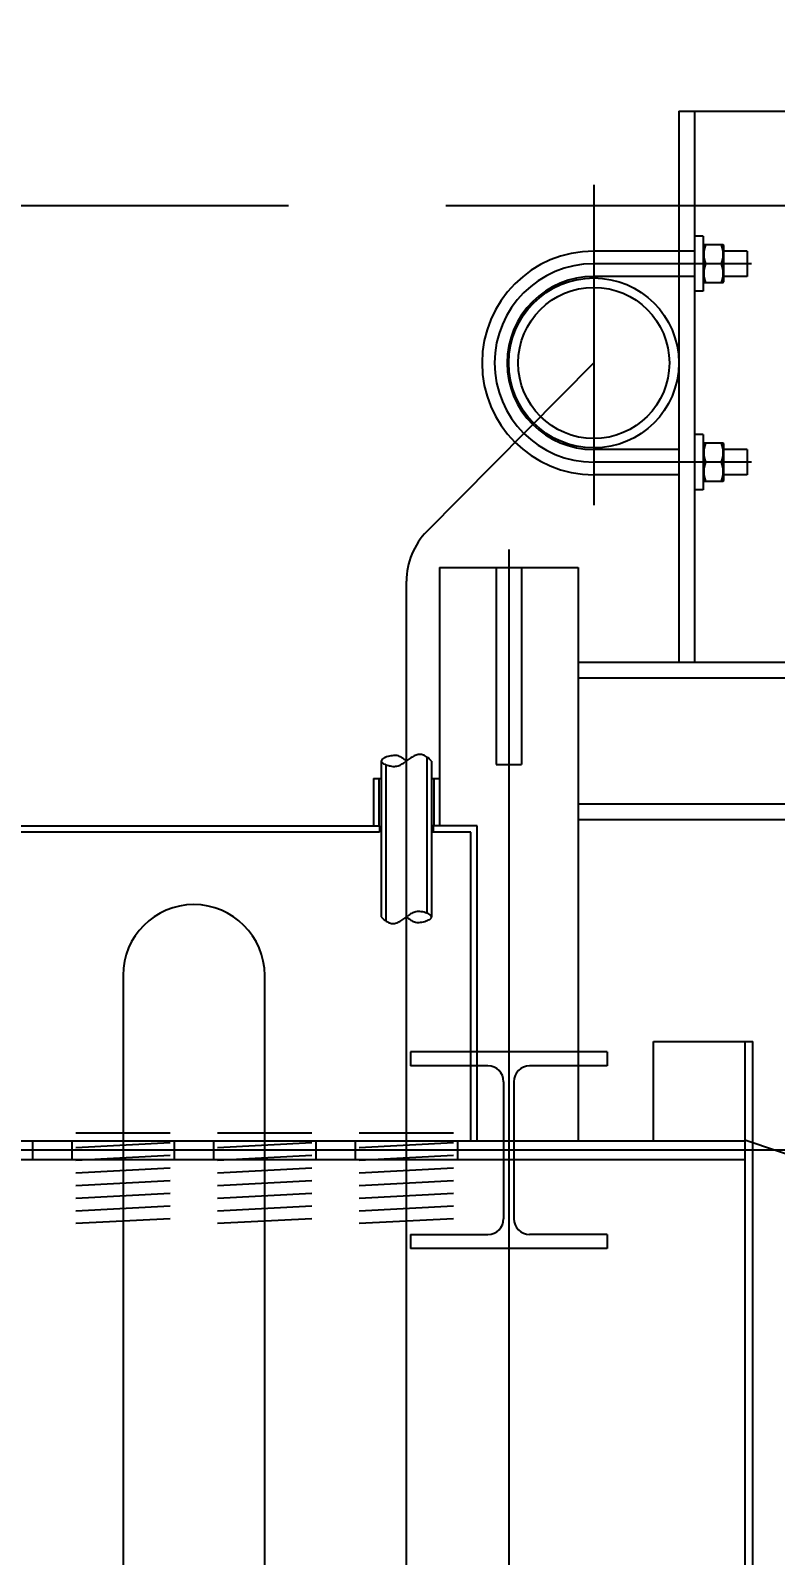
# Model space of a CAD drawing. Header units: millimetres. Extents: x 198973 to 311338, y 50799 to 196797.
# Drawn here: x 214952 to 215426, y 87846 to 88815 of the extents above; entities that cross this region are included whole.
import ezdxf

# ---------------------------------------------------------------- set-up
doc = ezdxf.new("R2010")
doc.units = ezdxf.units.MM
doc.header["$LTSCALE"] = 1000
for name, pattern in [('CENTER', [2, 1.25, -0.25, 0.25, -0.25]), ('DASH', [0.35, 0.25, -0.1]), ('DOTE', [2.42, 2, -0.2, 0.02, -0.2])]:
    doc.linetypes.add(name, pattern=pattern)
for name, color, linetype in [('DOTE', 1, 'CENTER'), ('PUB_HATCH', 8, 'Continuous'), ('STAIR', 2, 'Continuous'), ('WINDOW', 2, 'Continuous')]:
    doc.layers.add(name, color=color, linetype=linetype)
doc.styles.add('DIM_FONT', font='SIMPLEX.shx', dxfattribs={"width": 0.8})
doc.dimstyles.new('DIMN', dxfattribs={"dimtxt": 300, "dimasz": 1, "dimexe": 250, "dimexo": 300, "dimgap": 150, "dimtad": 1, "dimdec": 0, "dimzin": 0, "dimdsep": 46, "dimtxsty": 'DIM_FONT', "dimblk": '_DIMX', "dimcen": 0.09, "dimclrt": 7, "dimadec": 0, "dimazin": 0, "dimtfac": 1, "dimtdec": 0, "dimtix": 1, "dimtmove": 2, "dimatfit": 3, "dimldrblk": '_DIMX', "dimfxl": 1, "dimtolj": 1, "dimtzin": 0, "dimarcsym": 0})

# ---------------------------------------------------------------- blocks, each defined once
blk = doc.blocks.new('*D170')
at = {"layer": 'DEFPOINTS', "color": 0, "transparency": 16777216}
for p in [(220053.9, 103465.69), (218616.23, 101503.41), (208116.23, 81103.41)]:
    blk.add_point(p, dxfattribs=at)
at = {"layer": 'STAIR', "color": 0, "lineweight": -2, "transparency": 16777216}
for p, q in [((220053.9, 103463.69), (220053.9, 104644.26)), ((218616.23, 103461.69), (220053.9, 103463.69)), ((218616.23, 101803.41), (218616.23, 103461.69))]:
    blk.add_line(p, q, dxfattribs=at)
at = {"layer": 'STAIR', "color": 7, "transparency": 16777216, "insert": (219753.9, 104129.97), "char_height": 300, "attachment_point": 5, "rotation": 90, "style": 'DIM_FONT'}
blk.add_mtext('\\A1;10500', dxfattribs=at)
blk = doc.blocks.new('_DIMX')
blk.add_line((-150, 0), (150, 0))
at = {"const_width": 50}
blk.add_lwpolyline([(-70, -70), (70, 70)], dxfattribs=at)
blk = doc.blocks.new('*D171')
at = {"layer": 'DEFPOINTS', "color": 0, "transparency": 16777216}
for p in [(221109.59, 103729.45), (218616.23, 101503.41), (208116.23, 81103.41)]:
    blk.add_point(p, dxfattribs=at)
at = {"layer": 'STAIR', "color": 0, "lineweight": -2, "transparency": 16777216}
for p, q in [((221105.59, 101503.41), (221107.59, 103729.45)), ((221107.59, 103729.45), (222333.87, 103729.45)), ((218916.23, 101503.41), (221105.59, 101503.41))]:
    blk.add_line(p, q, dxfattribs=at)
at = {"layer": 'STAIR', "color": 7, "transparency": 16777216, "insert": (221796.73, 104029.45), "char_height": 300, "attachment_point": 5, "style": 'DIM_FONT'}
blk.add_mtext('\\A1;20400', dxfattribs=at)

msp = doc.modelspace()

# ---------------------------------------------------------------- linework, layer by layer
at = {"layer": 'DOTE', "linetype": 'DOTE'}
msp.add_line((221207.98, 88103.41), (204761.96, 88103.41), dxfattribs=at)
at = {"layer": 'PUB_HATCH', "ltscale": 0.5}
for p, q in [((215364.23, 88763.41), (215464.23, 88763.41)), ((214981.23, 88114.41), (215041.23, 88114.41)), ((214981.23, 88114.41), (215041.23, 88114.41)), ((214981.23, 88114.41), (215041.23, 88114.41)), ((214981.23, 88114.41), (215041.23, 88114.41)), ((214981.23, 88114.41), (215041.23, 88114.41)), ((214981.23, 88114.41), (215041.23, 88114.41)), ((214981.23, 88114.41), (215041.23, 88114.41)), ((214981.23, 88114.41), (215041.23, 88114.41)), ((214981.23, 88114.41), (215041.23, 88114.41)), ((214981.23, 88114.41), (215041.23, 88114.41)), ((214981.23, 88114.41), (215041.23, 88114.41)), ((214981.23, 88114.41), (215041.23, 88114.41)), ((214981.23, 88114.41), (215041.23, 88114.41)), ((214981.23, 88114.41), (215041.23, 88114.41)), ((214981.23, 88114.41), (215041.23, 88114.41)), ((214981.23, 88114.41), (215041.23, 88114.41)), ((214981.23, 88114.41), (215041.23, 88114.41)), ((214981.23, 88114.41), (215041.23, 88114.41)), ((214981.23, 88114.41), (215041.23, 88114.41)), ((214981.23, 88114.41), (215041.23, 88114.41)), ((214981.23, 88114.41), (215041.23, 88114.41)), ((214981.23, 88114.41), (215041.23, 88114.41)), ((214981.23, 88114.41), (215041.23, 88114.41)), ((214981.23, 88114.41), (215041.23, 88114.41)), ((214981.23, 88114.41), (215041.23, 88114.41)), ((214981.23, 88114.41), (215041.23, 88114.41)), ((215071.23, 88114.41), (215131.23, 88114.41)), ((215071.23, 88114.41), (215131.23, 88114.41)), ((215071.23, 88114.41), (215131.23, 88114.41)), ((215071.23, 88114.41), (215131.23, 88114.41)), ((215071.23, 88114.41), (215131.23, 88114.41)), ((215071.23, 88114.41), (215131.23, 88114.41)), ((215071.23, 88114.41), (215131.23, 88114.41)), ((215071.23, 88114.41), (215131.23, 88114.41)), ((215071.23, 88114.41), (215131.23, 88114.41)), ((215071.23, 88114.41), (215131.23, 88114.41)), ((215071.23, 88114.41), (215131.23, 88114.41)), ((215071.23, 88114.41), (215131.23, 88114.41)), ((215071.23, 88114.41), (215131.23, 88114.41)), ((215071.23, 88114.41), (215131.23, 88114.41)), ((215071.23, 88114.41), (215131.23, 88114.41)), ((215071.23, 88114.41), (215131.23, 88114.41)), ((215071.23, 88114.41), (215131.23, 88114.41)), ((215071.23, 88114.41), (215131.23, 88114.41)), ((215071.23, 88114.41), (215131.23, 88114.41)), ((215071.23, 88114.41), (215131.23, 88114.41)), ((215071.23, 88114.41), (215131.23, 88114.41)), ((215071.23, 88114.41), (215131.23, 88114.41)), ((215071.23, 88114.41), (215131.23, 88114.41)), ((215071.23, 88114.41), (215131.23, 88114.41)), ((215071.23, 88114.41), (215131.23, 88114.41)), ((215071.23, 88114.41), (215131.23, 88114.41)), ((215161.23, 88114.41), (215221.23, 88114.41)), ((215161.23, 88114.41), (215221.23, 88114.41)), ((215161.23, 88114.41), (215221.23, 88114.41)), ((215161.23, 88114.41), (215221.23, 88114.41)), ((215161.23, 88114.41), (215221.23, 88114.41)), ((215161.23, 88114.41), (215221.23, 88114.41)), ((215161.23, 88114.41), (215221.23, 88114.41)), ((215161.23, 88114.41), (215221.23, 88114.41)), ((215161.23, 88114.41), (215221.23, 88114.41)), ((215161.23, 88114.41), (215221.23, 88114.41)), ((215161.23, 88114.41), (215221.23, 88114.41)), ((215161.23, 88114.41), (215221.23, 88114.41)), ((215161.23, 88114.41), (215221.23, 88114.41)), ((215161.23, 88114.41), (215221.23, 88114.41)), ((215161.23, 88114.41), (215221.23, 88114.41)), ((215161.23, 88114.41), (215221.23, 88114.41)), ((215161.23, 88114.41), (215221.23, 88114.41)), ((215161.23, 88114.41), (215221.23, 88114.41)), ((215161.23, 88114.41), (215221.23, 88114.41)), ((215161.23, 88114.41), (215221.23, 88114.41)), ((215161.23, 88114.41), (215221.23, 88114.41)), ((215161.23, 88114.41), (215221.23, 88114.41)), ((215161.23, 88114.41), (215221.23, 88114.41)), ((215161.23, 88114.41), (215221.23, 88114.41)), ((215161.23, 88114.41), (215221.23, 88114.41)), ((215161.23, 88114.41), (215221.23, 88114.41)), ((214953.73, 88109.41), (214953.73, 88097.41)), ((214978.73, 88109.41), (214978.73, 88097.41)), ((215041.23, 88107.99), (214981.23, 88104.84)), ((215041.23, 88107.99), (214981.23, 88104.84)), ((215041.23, 88107.99), (214981.23, 88104.84)), ((215041.23, 88107.99), (214981.23, 88104.84)), ((215041.23, 88107.99), (214981.23, 88104.84)), ((215041.23, 88107.99), (214981.23, 88104.84)), ((215041.23, 88107.99), (214981.23, 88104.84)), ((215041.23, 88107.99), (214981.23, 88104.84)), ((215041.23, 88107.99), (214981.23, 88104.84)), ((215041.23, 88107.99), (214981.23, 88104.84)), ((215041.23, 88107.99), (214981.23, 88104.84)), ((215041.23, 88107.99), (214981.23, 88104.84)), ((215041.23, 88107.99), (214981.23, 88104.84)), ((215041.23, 88107.99), (214981.23, 88104.84)), ((215041.23, 88107.99), (214981.23, 88104.84)), ((215041.23, 88107.99), (214981.23, 88104.84)), ((215041.23, 88107.99), (214981.23, 88104.84)), ((215041.23, 88107.99), (214981.23, 88104.84)), ((215041.23, 88107.99), (214981.23, 88104.84)), ((215041.23, 88107.99), (214981.23, 88104.84)), ((215041.23, 88107.99), (214981.23, 88104.84)), ((215041.23, 88107.99), (214981.23, 88104.84)), ((215041.23, 88107.99), (214981.23, 88104.84)), ((215041.23, 88107.99), (214981.23, 88104.84)), ((215041.23, 88107.99), (214981.23, 88104.84)), ((215041.23, 88107.99), (214981.23, 88104.84)), ((215043.73, 88109.41), (215043.73, 88097.41)), ((215068.73, 88109.41), (215068.73, 88097.41)), ((215131.23, 88107.99), (215071.23, 88104.84)), ((215131.23, 88107.99), (215071.23, 88104.84)), ((215131.23, 88107.99), (215071.23, 88104.84)), ((215131.23, 88107.99), (215071.23, 88104.84)), ((215131.23, 88107.99), (215071.23, 88104.84)), ((215131.23, 88107.99), (215071.23, 88104.84)), ((215131.23, 88107.99), (215071.23, 88104.84)), ((215131.23, 88107.99), (215071.23, 88104.84)), ((215131.23, 88107.99), (215071.23, 88104.84)), ((215131.23, 88107.99), (215071.23, 88104.84)), ((215131.23, 88107.99), (215071.23, 88104.84)), ((215131.23, 88107.99), (215071.23, 88104.84)), ((215131.23, 88107.99), (215071.23, 88104.84)), ((215131.23, 88107.99), (215071.23, 88104.84)), ((215131.23, 88107.99), (215071.23, 88104.84)), ((215131.23, 88107.99), (215071.23, 88104.84)), ((215131.23, 88107.99), (215071.23, 88104.84)), ((215131.23, 88107.99), (215071.23, 88104.84)), ((215131.23, 88107.99), (215071.23, 88104.84)), ((215131.23, 88107.99), (215071.23, 88104.84)), ((215131.23, 88107.99), (215071.23, 88104.84)), ((215131.23, 88107.99), (215071.23, 88104.84)), ((215131.23, 88107.99), (215071.23, 88104.84)), ((215131.23, 88107.99), (215071.23, 88104.84)), ((215131.23, 88107.99), (215071.23, 88104.84)), ((215131.23, 88107.99), (215071.23, 88104.84)), ((215133.73, 88109.41), (215133.73, 88097.41)), ((215158.73, 88109.41), (215158.73, 88097.41)), ((215221.23, 88107.99), (215161.23, 88104.84)), ((215221.23, 88107.99), (215161.23, 88104.84)), ((215221.23, 88107.99), (215161.23, 88104.84)), ((215221.23, 88107.99), (215161.23, 88104.84)), ((215221.23, 88107.99), (215161.23, 88104.84)), ((215221.23, 88107.99), (215161.23, 88104.84)), ((215221.23, 88107.99), (215161.23, 88104.84)), ((215221.23, 88107.99), (215161.23, 88104.84)), ((215221.23, 88107.99), (215161.23, 88104.84)), ((215221.23, 88107.99), (215161.23, 88104.84)), ((215221.23, 88107.99), (215161.23, 88104.84)), ((215221.23, 88107.99), (215161.23, 88104.84)), ((215221.23, 88107.99), (215161.23, 88104.84)), ((215221.23, 88107.99), (215161.23, 88104.84)), ((215221.23, 88107.99), (215161.23, 88104.84)), ((215221.23, 88107.99), (215161.23, 88104.84)), ((215221.23, 88107.99), (215161.23, 88104.84)), ((215221.23, 88107.99), (215161.23, 88104.84)), ((215221.23, 88107.99), (215161.23, 88104.84)), ((215221.23, 88107.99), (215161.23, 88104.84)), ((215221.23, 88107.99), (215161.23, 88104.84)), ((215221.23, 88107.99), (215161.23, 88104.84)), ((215221.23, 88107.99), (215161.23, 88104.84)), ((215221.23, 88107.99), (215161.23, 88104.84)), ((215221.23, 88107.99), (215161.23, 88104.84)), ((215221.23, 88107.99), (215161.23, 88104.84)), ((215223.73, 88109.41), (215223.73, 88097.41)), ((215041.23, 88099.98), (214981.23, 88096.83)), ((215041.23, 88099.98), (214981.23, 88096.83)), ((215041.23, 88099.98), (214981.23, 88096.83)), ((215041.23, 88099.98), (214981.23, 88096.83)), ((215041.23, 88099.98), (214981.23, 88096.83)), ((215041.23, 88099.98), (214981.23, 88096.83)), ((215041.23, 88099.98), (214981.23, 88096.83)), ((215041.23, 88099.98), (214981.23, 88096.83)), ((215041.23, 88099.98), (214981.23, 88096.83)), ((215041.23, 88099.98), (214981.23, 88096.83)), ((215041.23, 88099.98), (214981.23, 88096.83)), ((215041.23, 88099.98), (214981.23, 88096.83)), ((215041.23, 88099.98), (214981.23, 88096.83)), ((215041.23, 88099.98), (214981.23, 88096.83)), ((215041.23, 88099.98), (214981.23, 88096.83)), ((215041.23, 88099.98), (214981.23, 88096.83)), ((215041.23, 88099.98), (214981.23, 88096.83)), ((215041.23, 88099.98), (214981.23, 88096.83)), ((215041.23, 88099.98), (214981.23, 88096.83)), ((215041.23, 88099.98), (214981.23, 88096.83)), ((215041.23, 88099.98), (214981.23, 88096.83)), ((215041.23, 88099.98), (214981.23, 88096.83)), ((215041.23, 88099.98), (214981.23, 88096.83)), ((215041.23, 88099.98), (214981.23, 88096.83)), ((215041.23, 88099.98), (214981.23, 88096.83)), ((215041.23, 88099.98), (214981.23, 88096.83)), ((215041.23, 88091.97), (214981.23, 88088.82)), ((215041.23, 88091.97), (214981.23, 88088.82)), ((215041.23, 88091.97), (214981.23, 88088.82)), ((215041.23, 88091.97), (214981.23, 88088.82)), ((215041.23, 88091.97), (214981.23, 88088.82)), ((215041.23, 88091.97), (214981.23, 88088.82)), ((215041.23, 88091.97), (214981.23, 88088.82)), ((215041.23, 88091.97), (214981.23, 88088.82)), ((215041.23, 88091.97), (214981.23, 88088.82)), ((215041.23, 88091.97), (214981.23, 88088.82)), ((215041.23, 88091.97), (214981.23, 88088.82)), ((215041.23, 88091.97), (214981.23, 88088.82)), ((215041.23, 88091.97), (214981.23, 88088.82)), ((215041.23, 88091.97), (214981.23, 88088.82)), ((215041.23, 88091.97), (214981.23, 88088.82)), ((215041.23, 88091.97), (214981.23, 88088.82)), ((215041.23, 88091.97), (214981.23, 88088.82)), ((215041.23, 88091.97), (214981.23, 88088.82)), ((215041.23, 88091.97), (214981.23, 88088.82)), ((215041.23, 88091.97), (214981.23, 88088.82)), ((215041.23, 88091.97), (214981.23, 88088.82)), ((215041.23, 88091.97), (214981.23, 88088.82)), ((215041.23, 88091.97), (214981.23, 88088.82)), ((215041.23, 88091.97), (214981.23, 88088.82)), ((215041.23, 88091.97), (214981.23, 88088.82)), ((215041.23, 88091.97), (214981.23, 88088.82)), ((215131.23, 88099.98), (215071.23, 88096.83)), ((215131.23, 88099.98), (215071.23, 88096.83)), ((215131.23, 88099.98), (215071.23, 88096.83)), ((215131.23, 88099.98), (215071.23, 88096.83)), ((215131.23, 88099.98), (215071.23, 88096.83)), ((215131.23, 88099.98), (215071.23, 88096.83)), ((215131.23, 88099.98), (215071.23, 88096.83)), ((215131.23, 88099.98), (215071.23, 88096.83)), ((215131.23, 88099.98), (215071.23, 88096.83)), ((215131.23, 88099.98), (215071.23, 88096.83)), ((215131.23, 88099.98), (215071.23, 88096.83)), ((215131.23, 88099.98), (215071.23, 88096.83)), ((215131.23, 88099.98), (215071.23, 88096.83)), ((215131.23, 88099.98), (215071.23, 88096.83)), ((215131.23, 88099.98), (215071.23, 88096.83)), ((215131.23, 88099.98), (215071.23, 88096.83)), ((215131.23, 88099.98), (215071.23, 88096.83)), ((215131.23, 88099.98), (215071.23, 88096.83)), ((215131.23, 88099.98), (215071.23, 88096.83)), ((215131.23, 88099.98), (215071.23, 88096.83)), ((215131.23, 88099.98), (215071.23, 88096.83)), ((215131.23, 88099.98), (215071.23, 88096.83)), ((215131.23, 88099.98), (215071.23, 88096.83)), ((215131.23, 88099.98), (215071.23, 88096.83)), ((215131.23, 88099.98), (215071.23, 88096.83)), ((215131.23, 88099.98), (215071.23, 88096.83)), ((215131.23, 88091.97), (215071.23, 88088.82)), ((215131.23, 88091.97), (215071.23, 88088.82)), ((215131.23, 88091.97), (215071.23, 88088.82)), ((215131.23, 88091.97), (215071.23, 88088.82)), ((215131.23, 88091.97), (215071.23, 88088.82)), ((215131.23, 88091.97), (215071.23, 88088.82)), ((215131.23, 88091.97), (215071.23, 88088.82)), ((215131.23, 88091.97), (215071.23, 88088.82)), ((215131.23, 88091.97), (215071.23, 88088.82)), ((215131.23, 88091.97), (215071.23, 88088.82)), ((215131.23, 88091.97), (215071.23, 88088.82)), ((215131.23, 88091.97), (215071.23, 88088.82)), ((215131.23, 88091.97), (215071.23, 88088.82)), ((215131.23, 88091.97), (215071.23, 88088.82)), ((215131.23, 88091.97), (215071.23, 88088.82)), ((215131.23, 88091.97), (215071.23, 88088.82)), ((215131.23, 88091.97), (215071.23, 88088.82)), ((215131.23, 88091.97), (215071.23, 88088.82)), ((215131.23, 88091.97), (215071.23, 88088.82)), ((215131.23, 88091.97), (215071.23, 88088.82)), ((215131.23, 88091.97), (215071.23, 88088.82)), ((215131.23, 88091.97), (215071.23, 88088.82)), ((215131.23, 88091.97), (215071.23, 88088.82)), ((215131.23, 88091.97), (215071.23, 88088.82)), ((215131.23, 88091.97), (215071.23, 88088.82)), ((215131.23, 88091.97), (215071.23, 88088.82)), ((215221.23, 88099.98), (215161.23, 88096.83)), ((215221.23, 88099.98), (215161.23, 88096.83)), ((215221.23, 88099.98), (215161.23, 88096.83)), ((215221.23, 88099.98), (215161.23, 88096.83)), ((215221.23, 88099.98), (215161.23, 88096.83)), ((215221.23, 88099.98), (215161.23, 88096.83)), ((215221.23, 88099.98), (215161.23, 88096.83)), ((215221.23, 88099.98), (215161.23, 88096.83)), ((215221.23, 88099.98), (215161.23, 88096.83)), ((215221.23, 88099.98), (215161.23, 88096.83)), ((215221.23, 88099.98), (215161.23, 88096.83)), ((215221.23, 88099.98), (215161.23, 88096.83)), ((215221.23, 88099.98), (215161.23, 88096.83)), ((215221.23, 88099.98), (215161.23, 88096.83)), ((215221.23, 88099.98), (215161.23, 88096.83)), ((215221.23, 88099.98), (215161.23, 88096.83)), ((215221.23, 88099.98), (215161.23, 88096.83)), ((215221.23, 88099.98), (215161.23, 88096.83)), ((215221.23, 88099.98), (215161.23, 88096.83)), ((215221.23, 88099.98), (215161.23, 88096.83)), ((215221.23, 88099.98), (215161.23, 88096.83)), ((215221.23, 88099.98), (215161.23, 88096.83)), ((215221.23, 88099.98), (215161.23, 88096.83)), ((215221.23, 88099.98), (215161.23, 88096.83)), ((215221.23, 88099.98), (215161.23, 88096.83)), ((215221.23, 88099.98), (215161.23, 88096.83)), ((215221.23, 88091.97), (215161.23, 88088.82)), ((215221.23, 88091.97), (215161.23, 88088.82)), ((215221.23, 88091.97), (215161.23, 88088.82)), ((215221.23, 88091.97), (215161.23, 88088.82)), ((215221.23, 88091.97), (215161.23, 88088.82)), ((215221.23, 88091.97), (215161.23, 88088.82)), ((215221.23, 88091.97), (215161.23, 88088.82)), ((215221.23, 88091.97), (215161.23, 88088.82)), ((215221.23, 88091.97), (215161.23, 88088.82)), ((215221.23, 88091.97), (215161.23, 88088.82)), ((215221.23, 88091.97), (215161.23, 88088.82)), ((215221.23, 88091.97), (215161.23, 88088.82)), ((215221.23, 88091.97), (215161.23, 88088.82)), ((215221.23, 88091.97), (215161.23, 88088.82)), ((215221.23, 88091.97), (215161.23, 88088.82)), ((215221.23, 88091.97), (215161.23, 88088.82)), ((215221.23, 88091.97), (215161.23, 88088.82)), ((215221.23, 88091.97), (215161.23, 88088.82)), ((215221.23, 88091.97), (215161.23, 88088.82)), ((215221.23, 88091.97), (215161.23, 88088.82)), ((215221.23, 88091.97), (215161.23, 88088.82)), ((215221.23, 88091.97), (215161.23, 88088.82)), ((215221.23, 88091.97), (215161.23, 88088.82)), ((215221.23, 88091.97), (215161.23, 88088.82)), ((215221.23, 88091.97), (215161.23, 88088.82)), ((215221.23, 88091.97), (215161.23, 88088.82)), ((215041.23, 88083.95), (214981.23, 88080.81)), ((215041.23, 88083.95), (214981.23, 88080.81)), ((215041.23, 88083.95), (214981.23, 88080.81)), ((215041.23, 88083.95), (214981.23, 88080.81)), ((215041.23, 88083.95), (214981.23, 88080.81)), ((215041.23, 88083.95), (214981.23, 88080.81)), ((215041.23, 88083.95), (214981.23, 88080.81)), ((215041.23, 88083.95), (214981.23, 88080.81)), ((215041.23, 88083.95), (214981.23, 88080.81)), ((215041.23, 88083.95), (214981.23, 88080.81)), ((215041.23, 88083.95), (214981.23, 88080.81)), ((215041.23, 88083.95), (214981.23, 88080.81)), ((215041.23, 88083.95), (214981.23, 88080.81)), ((215041.23, 88083.95), (214981.23, 88080.81)), ((215041.23, 88083.95), (214981.23, 88080.81)), ((215041.23, 88083.95), (214981.23, 88080.81)), ((215041.23, 88083.95), (214981.23, 88080.81)), ((215041.23, 88083.95), (214981.23, 88080.81)), ((215041.23, 88083.95), (214981.23, 88080.81)), ((215041.23, 88083.95), (214981.23, 88080.81)), ((215041.23, 88083.95), (214981.23, 88080.81)), ((215041.23, 88083.95), (214981.23, 88080.81)), ((215041.23, 88083.95), (214981.23, 88080.81)), ((215041.23, 88083.95), (214981.23, 88080.81)), ((215041.23, 88083.95), (214981.23, 88080.81)), ((215041.23, 88083.95), (214981.23, 88080.81)), ((215131.23, 88083.95), (215071.23, 88080.81)), ((215131.23, 88083.95), (215071.23, 88080.81)), ((215131.23, 88083.95), (215071.23, 88080.81)), ((215131.23, 88083.95), (215071.23, 88080.81)), ((215131.23, 88083.95), (215071.23, 88080.81)), ((215131.23, 88083.95), (215071.23, 88080.81)), ((215131.23, 88083.95), (215071.23, 88080.81)), ((215131.23, 88083.95), (215071.23, 88080.81)), ((215131.23, 88083.95), (215071.23, 88080.81)), ((215131.23, 88083.95), (215071.23, 88080.81)), ((215131.23, 88083.95), (215071.23, 88080.81)), ((215131.23, 88083.95), (215071.23, 88080.81)), ((215131.23, 88083.95), (215071.23, 88080.81)), ((215131.23, 88083.95), (215071.23, 88080.81)), ((215131.23, 88083.95), (215071.23, 88080.81)), ((215131.23, 88083.95), (215071.23, 88080.81)), ((215131.23, 88083.95), (215071.23, 88080.81)), ((215131.23, 88083.95), (215071.23, 88080.81)), ((215131.23, 88083.95), (215071.23, 88080.81)), ((215131.23, 88083.95), (215071.23, 88080.81)), ((215131.23, 88083.95), (215071.23, 88080.81)), ((215131.23, 88083.95), (215071.23, 88080.81)), ((215131.23, 88083.95), (215071.23, 88080.81)), ((215131.23, 88083.95), (215071.23, 88080.81)), ((215131.23, 88083.95), (215071.23, 88080.81)), ((215131.23, 88083.95), (215071.23, 88080.81)), ((215221.23, 88083.95), (215161.23, 88080.81)), ((215221.23, 88083.95), (215161.23, 88080.81)), ((215221.23, 88083.95), (215161.23, 88080.81)), ((215221.23, 88083.95), (215161.23, 88080.81)), ((215221.23, 88083.95), (215161.23, 88080.81)), ((215221.23, 88083.95), (215161.23, 88080.81)), ((215221.23, 88083.95), (215161.23, 88080.81)), ((215221.23, 88083.95), (215161.23, 88080.81)), ((215221.23, 88083.95), (215161.23, 88080.81)), ((215221.23, 88083.95), (215161.23, 88080.81)), ((215221.23, 88083.95), (215161.23, 88080.81)), ((215221.23, 88083.95), (215161.23, 88080.81)), ((215221.23, 88083.95), (215161.23, 88080.81)), ((215221.23, 88083.95), (215161.23, 88080.81)), ((215221.23, 88083.95), (215161.23, 88080.81)), ((215221.23, 88083.95), (215161.23, 88080.81)), ((215221.23, 88083.95), (215161.23, 88080.81)), ((215221.23, 88083.95), (215161.23, 88080.81)), ((215221.23, 88083.95), (215161.23, 88080.81)), ((215221.23, 88083.95), (215161.23, 88080.81)), ((215221.23, 88083.95), (215161.23, 88080.81)), ((215221.23, 88083.95), (215161.23, 88080.81)), ((215221.23, 88083.95), (215161.23, 88080.81)), ((215221.23, 88083.95), (215161.23, 88080.81)), ((215221.23, 88083.95), (215161.23, 88080.81)), ((215221.23, 88083.95), (215161.23, 88080.81)), ((215041.23, 88075.94), (214981.23, 88072.8)), ((215041.23, 88075.94), (214981.23, 88072.8)), ((215041.23, 88075.94), (214981.23, 88072.8)), ((215041.23, 88075.94), (214981.23, 88072.8)), ((215041.23, 88075.94), (214981.23, 88072.8)), ((215041.23, 88075.94), (214981.23, 88072.8)), ((215041.23, 88075.94), (214981.23, 88072.8)), ((215041.23, 88075.94), (214981.23, 88072.8)), ((215041.23, 88075.94), (214981.23, 88072.8)), ((215041.23, 88075.94), (214981.23, 88072.8)), ((215041.23, 88075.94), (214981.23, 88072.8)), ((215041.23, 88075.94), (214981.23, 88072.8)), ((215041.23, 88075.94), (214981.23, 88072.8)), ((215041.23, 88075.94), (214981.23, 88072.8)), ((215041.23, 88075.94), (214981.23, 88072.8)), ((215041.23, 88075.94), (214981.23, 88072.8)), ((215041.23, 88075.94), (214981.23, 88072.8)), ((215041.23, 88075.94), (214981.23, 88072.8)), ((215041.23, 88075.94), (214981.23, 88072.8)), ((215041.23, 88075.94), (214981.23, 88072.8)), ((215041.23, 88075.94), (214981.23, 88072.8)), ((215041.23, 88075.94), (214981.23, 88072.8)), ((215041.23, 88075.94), (214981.23, 88072.8)), ((215041.23, 88075.94), (214981.23, 88072.8)), ((215041.23, 88075.94), (214981.23, 88072.8)), ((215041.23, 88075.94), (214981.23, 88072.8)), ((215131.23, 88075.94), (215071.23, 88072.8)), ((215131.23, 88075.94), (215071.23, 88072.8)), ((215131.23, 88075.94), (215071.23, 88072.8)), ((215131.23, 88075.94), (215071.23, 88072.8)), ((215131.23, 88075.94), (215071.23, 88072.8)), ((215131.23, 88075.94), (215071.23, 88072.8)), ((215131.23, 88075.94), (215071.23, 88072.8)), ((215131.23, 88075.94), (215071.23, 88072.8)), ((215131.23, 88075.94), (215071.23, 88072.8)), ((215131.23, 88075.94), (215071.23, 88072.8)), ((215131.23, 88075.94), (215071.23, 88072.8)), ((215131.23, 88075.94), (215071.23, 88072.8)), ((215131.23, 88075.94), (215071.23, 88072.8)), ((215131.23, 88075.94), (215071.23, 88072.8)), ((215131.23, 88075.94), (215071.23, 88072.8)), ((215131.23, 88075.94), (215071.23, 88072.8)), ((215131.23, 88075.94), (215071.23, 88072.8)), ((215131.23, 88075.94), (215071.23, 88072.8)), ((215131.23, 88075.94), (215071.23, 88072.8)), ((215131.23, 88075.94), (215071.23, 88072.8)), ((215131.23, 88075.94), (215071.23, 88072.8)), ((215131.23, 88075.94), (215071.23, 88072.8)), ((215131.23, 88075.94), (215071.23, 88072.8)), ((215131.23, 88075.94), (215071.23, 88072.8)), ((215131.23, 88075.94), (215071.23, 88072.8)), ((215131.23, 88075.94), (215071.23, 88072.8)), ((215221.23, 88075.94), (215161.23, 88072.8)), ((215221.23, 88075.94), (215161.23, 88072.8)), ((215221.23, 88075.94), (215161.23, 88072.8)), ((215221.23, 88075.94), (215161.23, 88072.8)), ((215221.23, 88075.94), (215161.23, 88072.8)), ((215221.23, 88075.94), (215161.23, 88072.8)), ((215221.23, 88075.94), (215161.23, 88072.8)), ((215221.23, 88075.94), (215161.23, 88072.8)), ((215221.23, 88075.94), (215161.23, 88072.8)), ((215221.23, 88075.94), (215161.23, 88072.8)), ((215221.23, 88075.94), (215161.23, 88072.8)), ((215221.23, 88075.94), (215161.23, 88072.8)), ((215221.23, 88075.94), (215161.23, 88072.8)), ((215221.23, 88075.94), (215161.23, 88072.8)), ((215221.23, 88075.94), (215161.23, 88072.8)), ((215221.23, 88075.94), (215161.23, 88072.8)), ((215221.23, 88075.94), (215161.23, 88072.8)), ((215221.23, 88075.94), (215161.23, 88072.8)), ((215221.23, 88075.94), (215161.23, 88072.8)), ((215221.23, 88075.94), (215161.23, 88072.8)), ((215221.23, 88075.94), (215161.23, 88072.8)), ((215221.23, 88075.94), (215161.23, 88072.8)), ((215221.23, 88075.94), (215161.23, 88072.8)), ((215221.23, 88075.94), (215161.23, 88072.8)), ((215221.23, 88075.94), (215161.23, 88072.8)), ((215221.23, 88075.94), (215161.23, 88072.8)), ((215041.23, 88067.93), (214981.23, 88064.79)), ((215041.23, 88067.93), (214981.23, 88064.79)), ((215041.23, 88067.93), (214981.23, 88064.79)), ((215041.23, 88067.93), (214981.23, 88064.79)), ((215041.23, 88067.93), (214981.23, 88064.79)), ((215041.23, 88067.93), (214981.23, 88064.79)), ((215041.23, 88067.93), (214981.23, 88064.79)), ((215041.23, 88067.93), (214981.23, 88064.79)), ((215041.23, 88067.93), (214981.23, 88064.79)), ((215041.23, 88067.93), (214981.23, 88064.79)), ((215041.23, 88067.93), (214981.23, 88064.79)), ((215041.23, 88067.93), (214981.23, 88064.79)), ((215041.23, 88067.93), (214981.23, 88064.79)), ((215041.23, 88067.93), (214981.23, 88064.79)), ((215041.23, 88067.93), (214981.23, 88064.79)), ((215041.23, 88067.93), (214981.23, 88064.79)), ((215041.23, 88067.93), (214981.23, 88064.79)), ((215041.23, 88067.93), (214981.23, 88064.79)), ((215041.23, 88067.93), (214981.23, 88064.79)), ((215041.23, 88067.93), (214981.23, 88064.79)), ((215041.23, 88067.93), (214981.23, 88064.79)), ((215041.23, 88067.93), (214981.23, 88064.79)), ((215041.23, 88067.93), (214981.23, 88064.79)), ((215041.23, 88067.93), (214981.23, 88064.79)), ((215041.23, 88067.93), (214981.23, 88064.79)), ((215041.23, 88067.93), (214981.23, 88064.79)), ((215131.23, 88067.93), (215071.23, 88064.79)), ((215131.23, 88067.93), (215071.23, 88064.79)), ((215131.23, 88067.93), (215071.23, 88064.79)), ((215131.23, 88067.93), (215071.23, 88064.79)), ((215131.23, 88067.93), (215071.23, 88064.79)), ((215131.23, 88067.93), (215071.23, 88064.79)), ((215131.23, 88067.93), (215071.23, 88064.79)), ((215131.23, 88067.93), (215071.23, 88064.79)), ((215131.23, 88067.93), (215071.23, 88064.79)), ((215131.23, 88067.93), (215071.23, 88064.79)), ((215131.23, 88067.93), (215071.23, 88064.79)), ((215131.23, 88067.93), (215071.23, 88064.79)), ((215131.23, 88067.93), (215071.23, 88064.79)), ((215131.23, 88067.93), (215071.23, 88064.79)), ((215131.23, 88067.93), (215071.23, 88064.79)), ((215131.23, 88067.93), (215071.23, 88064.79)), ((215131.23, 88067.93), (215071.23, 88064.79)), ((215131.23, 88067.93), (215071.23, 88064.79)), ((215131.23, 88067.93), (215071.23, 88064.79)), ((215131.23, 88067.93), (215071.23, 88064.79)), ((215131.23, 88067.93), (215071.23, 88064.79)), ((215131.23, 88067.93), (215071.23, 88064.79)), ((215131.23, 88067.93), (215071.23, 88064.79)), ((215131.23, 88067.93), (215071.23, 88064.79)), ((215131.23, 88067.93), (215071.23, 88064.79)), ((215131.23, 88067.93), (215071.23, 88064.79)), ((215221.23, 88067.93), (215161.23, 88064.79)), ((215221.23, 88067.93), (215161.23, 88064.79)), ((215221.23, 88067.93), (215161.23, 88064.79)), ((215221.23, 88067.93), (215161.23, 88064.79)), ((215221.23, 88067.93), (215161.23, 88064.79)), ((215221.23, 88067.93), (215161.23, 88064.79)), ((215221.23, 88067.93), (215161.23, 88064.79)), ((215221.23, 88067.93), (215161.23, 88064.79)), ((215221.23, 88067.93), (215161.23, 88064.79)), ((215221.23, 88067.93), (215161.23, 88064.79)), ((215221.23, 88067.93), (215161.23, 88064.79)), ((215221.23, 88067.93), (215161.23, 88064.79)), ((215221.23, 88067.93), (215161.23, 88064.79)), ((215221.23, 88067.93), (215161.23, 88064.79)), ((215221.23, 88067.93), (215161.23, 88064.79)), ((215221.23, 88067.93), (215161.23, 88064.79)), ((215221.23, 88067.93), (215161.23, 88064.79)), ((215221.23, 88067.93), (215161.23, 88064.79)), ((215221.23, 88067.93), (215161.23, 88064.79)), ((215221.23, 88067.93), (215161.23, 88064.79)), ((215221.23, 88067.93), (215161.23, 88064.79)), ((215221.23, 88067.93), (215161.23, 88064.79)), ((215221.23, 88067.93), (215161.23, 88064.79)), ((215221.23, 88067.93), (215161.23, 88064.79)), ((215221.23, 88067.93), (215161.23, 88064.79)), ((215221.23, 88067.93), (215161.23, 88064.79)), ((215041.23, 88059.92), (214981.23, 88056.78)), ((215041.23, 88059.92), (214981.23, 88056.78)), ((215041.23, 88059.92), (214981.23, 88056.78)), ((215041.23, 88059.92), (214981.23, 88056.78)), ((215041.23, 88059.92), (214981.23, 88056.78)), ((215041.23, 88059.92), (214981.23, 88056.78)), ((215041.23, 88059.92), (214981.23, 88056.78)), ((215041.23, 88059.92), (214981.23, 88056.78)), ((215041.23, 88059.92), (214981.23, 88056.78)), ((215041.23, 88059.92), (214981.23, 88056.78)), ((215041.23, 88059.92), (214981.23, 88056.78)), ((215041.23, 88059.92), (214981.23, 88056.78)), ((215041.23, 88059.92), (214981.23, 88056.78)), ((215041.23, 88059.92), (214981.23, 88056.78)), ((215041.23, 88059.92), (214981.23, 88056.78)), ((215041.23, 88059.92), (214981.23, 88056.78)), ((215041.23, 88059.92), (214981.23, 88056.78)), ((215041.23, 88059.92), (214981.23, 88056.78)), ((215041.23, 88059.92), (214981.23, 88056.78)), ((215041.23, 88059.92), (214981.23, 88056.78)), ((215041.23, 88059.92), (214981.23, 88056.78)), ((215041.23, 88059.92), (214981.23, 88056.78)), ((215041.23, 88059.92), (214981.23, 88056.78)), ((215041.23, 88059.92), (214981.23, 88056.78)), ((215041.23, 88059.92), (214981.23, 88056.78)), ((215041.23, 88059.92), (214981.23, 88056.78)), ((215131.23, 88059.92), (215071.23, 88056.78)), ((215131.23, 88059.92), (215071.23, 88056.78)), ((215131.23, 88059.92), (215071.23, 88056.78)), ((215131.23, 88059.92), (215071.23, 88056.78)), ((215131.23, 88059.92), (215071.23, 88056.78)), ((215131.23, 88059.92), (215071.23, 88056.78)), ((215131.23, 88059.92), (215071.23, 88056.78)), ((215131.23, 88059.92), (215071.23, 88056.78)), ((215131.23, 88059.92), (215071.23, 88056.78)), ((215131.23, 88059.92), (215071.23, 88056.78)), ((215131.23, 88059.92), (215071.23, 88056.78)), ((215131.23, 88059.92), (215071.23, 88056.78)), ((215131.23, 88059.92), (215071.23, 88056.78)), ((215131.23, 88059.92), (215071.23, 88056.78)), ((215131.23, 88059.92), (215071.23, 88056.78)), ((215131.23, 88059.92), (215071.23, 88056.78)), ((215131.23, 88059.92), (215071.23, 88056.78)), ((215131.23, 88059.92), (215071.23, 88056.78)), ((215131.23, 88059.92), (215071.23, 88056.78)), ((215131.23, 88059.92), (215071.23, 88056.78)), ((215131.23, 88059.92), (215071.23, 88056.78)), ((215131.23, 88059.92), (215071.23, 88056.78)), ((215131.23, 88059.92), (215071.23, 88056.78)), ((215131.23, 88059.92), (215071.23, 88056.78)), ((215131.23, 88059.92), (215071.23, 88056.78)), ((215131.23, 88059.92), (215071.23, 88056.78)), ((215221.23, 88059.92), (215161.23, 88056.78)), ((215221.23, 88059.92), (215161.23, 88056.78)), ((215221.23, 88059.92), (215161.23, 88056.78)), ((215221.23, 88059.92), (215161.23, 88056.78)), ((215221.23, 88059.92), (215161.23, 88056.78)), ((215221.23, 88059.92), (215161.23, 88056.78)), ((215221.23, 88059.92), (215161.23, 88056.78)), ((215221.23, 88059.92), (215161.23, 88056.78)), ((215221.23, 88059.92), (215161.23, 88056.78)), ((215221.23, 88059.92), (215161.23, 88056.78)), ((215221.23, 88059.92), (215161.23, 88056.78)), ((215221.23, 88059.92), (215161.23, 88056.78)), ((215221.23, 88059.92), (215161.23, 88056.78)), ((215221.23, 88059.92), (215161.23, 88056.78)), ((215221.23, 88059.92), (215161.23, 88056.78)), ((215221.23, 88059.92), (215161.23, 88056.78)), ((215221.23, 88059.92), (215161.23, 88056.78)), ((215221.23, 88059.92), (215161.23, 88056.78)), ((215221.23, 88059.92), (215161.23, 88056.78)), ((215221.23, 88059.92), (215161.23, 88056.78)), ((215221.23, 88059.92), (215161.23, 88056.78)), ((215221.23, 88059.92), (215161.23, 88056.78)), ((215221.23, 88059.92), (215161.23, 88056.78)), ((215221.23, 88059.92), (215161.23, 88056.78)), ((215221.23, 88059.92), (215161.23, 88056.78)), ((215221.23, 88059.92), (215161.23, 88056.78))]:
    msp.add_line(p, q, dxfattribs=at)
at = {"layer": 'PUB_HATCH'}
for p, q in [((215364.23, 88763.41), (215364.23, 88413.41)), ((215374.23, 88763.41), (215374.23, 88413.41)), ((215310.23, 88716.6), (215310.23, 88513.08)), ((215379.76, 88683.91), (215374.23, 88683.91)), ((215379.76, 88683.91), (215379.76, 88648.91)), ((215374.23, 88674.41), (215310.23, 88674.41)), ((215380.1, 88678.41), (215379.76, 88677.81)), ((215392.41, 88678.41), (215380.1, 88678.41)), ((215392.76, 88677.81), (215392.41, 88678.41)), ((215392.76, 88655.01), (215392.76, 88677.81)), ((215407.66, 88674.41), (215392.76, 88674.41)), ((215407.66, 88674.41), (215407.66, 88658.41)), ((215410.38, 88666.41), (215310.23, 88666.41)), ((215391.34, 88666.41), (215381.17, 88666.41)), ((215374.23, 88658.41), (215310.23, 88658.41)), ((215379.76, 88655.01), (215380.1, 88654.41)), ((215380.1, 88654.41), (215392.41, 88654.41)), ((215392.41, 88654.41), (215392.76, 88655.01)), ((215407.66, 88658.41), (215392.76, 88658.41)), ((215379.76, 88648.91), (215374.23, 88648.91)), ((215310.23, 88603.41), (215204.26, 88496.45)), ((215379.76, 88557.91), (215374.23, 88557.91)), ((215379.76, 88557.91), (215379.76, 88522.91)), ((215364.23, 88548.41), (215310.23, 88548.41)), ((215380.1, 88552.41), (215379.76, 88551.81)), ((215392.41, 88552.41), (215380.1, 88552.41)), ((215392.76, 88551.81), (215392.41, 88552.41)), ((215392.76, 88529.01), (215392.76, 88551.81)), ((215407.66, 88548.41), (215392.76, 88548.41)), ((215407.66, 88548.41), (215407.66, 88532.41)), ((215410.38, 88540.41), (215310.23, 88540.41)), ((215391.34, 88540.41), (215381.17, 88540.41)), ((215364.23, 88532.41), (215310.23, 88532.41)), ((215379.76, 88529.01), (215380.1, 88528.41)), ((215380.1, 88528.41), (215392.41, 88528.41)), ((215392.41, 88528.41), (215392.76, 88529.01)), ((215407.66, 88532.41), (215392.76, 88532.41)), ((215379.76, 88522.91), (215374.23, 88522.91)), ((215256.23, 88484.89), (215256.23, 86909.47)), ((215212.23, 88473.41), (215300.23, 88473.41)), ((215212.23, 88473.41), (215212.23, 88309.41)), ((215248.23, 88473.41), (215248.23, 88348.41)), ((215264.23, 88473.41), (215264.23, 88348.41)), ((215300.23, 88473.41), (215300.23, 88109.41)), ((215191.23, 87192.41), (215191.23, 88464.78)), ((215300.23, 88413.41), (215564.23, 88413.41)), ((215300.23, 88403.41), (215564.23, 88403.41)), ((215204.23, 88353.2), (215204.23, 88253.99)), ((215175.23, 88350.59), (215175.23, 88251.58)), ((215178.23, 88348.18), (215178.23, 88248.97)), ((215207.23, 88350.59), (215205.93, 88351.86)), ((215207.23, 88350.59), (215207.23, 88251.59)), ((215248.23, 88348.41), (215264.23, 88348.41)), ((215170.23, 88339.41), (215175.23, 88339.41)), ((215170.23, 88339.41), (215170.23, 88309.41)), ((215173.73, 88339.41), (215173.73, 88309.41)), ((215207.23, 88339.41), (215212.23, 88339.41)), ((215208.73, 88339.41), (215208.73, 88309.41)), ((215212.23, 88339.41), (215212.23, 88309.41)), ((215256.23, 88339.56), (215256.23, 87929.9)), ((215300.23, 88323.41), (215564.23, 88323.41)), ((213857.23, 88309.41), (215174.23, 88309.41)), ((215174.23, 88305.41), (213857.23, 88305.41)), ((215174.23, 88309.41), (215174.23, 88305.41)), ((215236.23, 88309.41), (215207.23, 88309.41)), ((215232.23, 88305.41), (215207.23, 88305.41)), ((215208.23, 88309.41), (215208.23, 88305.41)), ((215232.23, 88109.41), (215232.23, 88305.41)), ((215236.23, 88109.41), (215236.23, 88309.41)), ((215300.23, 88313.41), (215564.23, 88313.41)), ((215175.23, 88251.58), (215176.52, 88250.31)), ((215011.23, 88214.41), (215011.23, 87192.41)), ((215101.23, 87192.41), (215101.23, 88214.41)), ((215348.23, 88109.41), (215348.23, 88172.41)), ((215348.23, 88172.41), (215411.23, 88172.41)), ((215406.23, 88172.41), (215406.23, 87234.41)), ((215411.23, 87234.41), (215411.23, 88172.41)), ((215318.73, 88165.91), (215193.73, 88165.91)), ((215193.73, 88165.91), (215193.73, 88156.91)), ((215318.73, 88165.91), (215318.73, 88156.91)), ((215242.98, 88156.91), (215193.73, 88156.91)), ((215318.73, 88156.91), (215269.48, 88156.91)), ((215252.98, 88146.91), (215252.98, 88059.91)), ((215259.48, 88146.91), (215259.48, 88059.91)), ((213626.23, 88109.41), (215406.23, 88109.41)), ((213808.73, 88109.41), (215223.73, 88109.41)), ((215921.7, 87933.89), (215406.23, 88109.89)), ((213626.23, 88097.41), (215406.23, 88097.41)), ((215193.73, 88049.91), (215193.73, 88040.91)), ((215193.73, 88049.91), (215242.98, 88049.91)), ((215318.73, 88049.91), (215269.48, 88049.91)), ((215318.73, 88049.91), (215318.73, 88040.91)), ((215318.73, 88040.91), (215193.73, 88040.91))]:
    msp.add_line(p, q, dxfattribs=at)
for radius in [54, 48]:
    msp.add_circle((215310.23, 88603.41), radius, dxfattribs=at)
for centre, radius, start, end in [((215310.23, 88603.41), 71, 90, 270), ((215396.1, 88672.41), 16, 157.97569, 202.02431), ((215376.41, 88672.41), 16, 337.97569, 22.02431), ((215310.23, 88603.41), 63, 90, 270), ((215396.1, 88660.41), 16, 157.97569, 202.02431), ((215376.41, 88660.41), 16, 337.97569, 22.02431), ((215310.23, 88603.41), 55, 90, 270), ((215396.1, 88546.41), 16, 157.97569, 202.02431), ((215376.41, 88546.41), 16, 337.97569, 22.02431), ((215396.1, 88534.41), 16, 157.97569, 202.02431), ((215376.41, 88534.41), 16, 337.97569, 22.02431), ((215236.23, 88464.78), 45, 135.268, 180), ((215182, 88343.47), 10.27, 103.92772, 113.98299), ((215183.31, 88340.09), 13.87, 97.9424, 105.80687), ((215184.86, 88335.85), 18.31, 95.42777, 100.90871), ((215186.2, 88317.57), 36.63, 92.58898, 94.81828), ((215183.24, 88345.35), 8.92, 71.0283, 81.52977), ((215183.8, 88346.77), 7.39, 51.62788, 71.61563), ((215202.27, 88340.72), 14.45, 118.21079, 124.2934), ((215200.53, 88344.84), 10.01, 112.11927, 120.5777), ((215199.72, 88347.64), 7.12, 103.25423, 114.57365), ((215199.74, 88348.56), 6.23, 93.01189, 105.37555), ((215199.68, 88347.89), 6.9, 81.2419, 92.18507), ((215199.17, 88346.2), 8.65, 70.68409, 79.63302), ((215197.63, 88343.25), 11.95, 61.47984, 68.3594), ((215195.46, 88340.15), 15.72, 54.33267, 59.96135), ((215193.12, 88337.46), 19.27, 48.34801, 53.32732), ((215176.6, 88350.47), 1.37, 141.30904, 179.1163), ((215178.39, 88351.65), 3.37, 200.1938, 216.36695), ((215177.01, 88350.57), 1.66, 109.84072, 152.73071), ((215181.2, 88355.91), 8.34, 228.55597, 237.55854), ((215179.34, 88348.27), 4.82, 108.18991, 126.85674), ((215183.23, 88361.03), 13.79, 241.86232, 248.67105), ((215183.73, 88362.92), 15.73, 249.48426, 256.13306), ((215183.26, 88360.44), 13.22, 255.53652, 263.64112), ((215183.27, 88357.5), 10.3, 261.74507, 271.65149), ((215183.3, 88357.21), 10.01, 271.54028, 280.70539), ((215182.86, 88358.35), 11.22, 281.84319, 289.43209), ((215180.75, 88362.47), 15.82, 291.67973, 296.90263), ((215174.26, 88372.83), 28.01, 299.15403, 302.11307), ((215177.49, 88333.89), 21.62, 50.56714, 59.72618), ((215103.41, 88473.64), 151.19, 304.54614, 305.10649), ((215240.49, 88283.59), 83.17, 126.01975, 127.06677), ((215213.72, 88321.94), 36.42, 124.99249, 127.44645), ((215206.32, 88333.55), 22.67, 122.52518, 126.48236), ((215056.23, 88214.41), 45, 0, 180), ((215189.33, 88264.71), 19.27, 228.34801, 233.32732), ((215186.99, 88262.02), 15.72, 234.33204, 239.96072), ((215184.82, 88258.92), 11.95, 241.47984, 248.3594), ((215183.28, 88255.97), 8.65, 250.68491, 259.63384), ((215182.77, 88254.28), 6.9, 261.2419, 272.18507), ((215182.71, 88253.61), 6.23, 273.01242, 285.37608), ((215182.73, 88254.53), 7.12, 283.25501, 294.57442), ((215181.92, 88257.33), 10.01, 292.11927, 300.5777), ((215180.18, 88261.45), 14.45, 298.20692, 304.28953), ((215176.13, 88268.62), 22.67, 302.52458, 306.48176), ((215168.73, 88280.23), 36.42, 304.99249, 307.44645), ((215141.96, 88318.58), 83.17, 306.02036, 307.06738), ((215204.96, 88268.28), 21.62, 230.56714, 239.72618), ((215279.04, 88128.53), 151.19, 124.54551, 125.10585), ((215208.19, 88229.34), 28.01, 119.15472, 122.11375), ((215198.65, 88255.4), 7.39, 231.62576, 251.61351), ((215201.7, 88239.7), 15.82, 111.67973, 116.90263), ((215199.59, 88243.82), 11.22, 101.84319, 109.43209), ((215199.21, 88256.83), 8.92, 251.0283, 261.52977), ((215199.15, 88244.96), 10.01, 91.53956, 100.70468), ((215196.25, 88284.6), 36.64, 272.58926, 274.81856), ((215199.18, 88244.67), 10.3, 81.7447, 91.65112), ((215197.59, 88266.32), 18.31, 275.42777, 280.90871), ((215199.19, 88241.73), 13.22, 75.53762, 83.64222), ((215199.14, 88262.08), 13.87, 277.9424, 285.80687), ((215198.72, 88239.25), 15.73, 69.48486, 76.13366), ((215200.45, 88258.7), 10.27, 283.92979, 293.98506), ((215199.22, 88241.14), 13.79, 61.85939, 68.66812), ((215203.12, 88253.9), 4.82, 288.18587, 306.8527), ((215201.25, 88246.26), 8.34, 48.56123, 57.5638), ((215205.44, 88251.6), 1.66, 289.84143, 332.73142), ((215204.06, 88250.52), 3.37, 20.1938, 36.36695), ((215205.85, 88251.7), 1.37, 321.30904, 359.1163), ((215242.98, 88146.91), 10, 0, 90), ((215269.48, 88146.91), 10, 90, 180), ((215242.98, 88059.91), 10, 270, 0), ((215269.48, 88059.91), 10, 180, 270)]:
    msp.add_arc(centre, radius, start, end, dxfattribs=at)
at = {"layer": 'WINDOW', "linetype": 'DASH'}
msp.add_lwpolyline([(214516.23, 88703.41), (216666.23, 88703.41), (216666.23, 88903.41), (214916.23, 88903.41), (214916.23, 91503.41), (217866.23, 91503.41), (217866.23, 91903.41), (214916.23, 91903.41), (214916.23, 98603.41), (219366.23, 98603.41)], dxfattribs=at)

# ---------------------------------------------------------------- dimensions: what is measured, and where the dimension line sits
at = {"layer": 'STAIR'}
for offset, dtype, picture, middle in [((1437.68, 1962.27), 1, '*D170', (219753.9, 104129.97)), ((2493.36, 2226.03), 0, '*D171', (221796.73, 104029.45))]:
    dim = msp.add_ordinate_dim(feature_location=(218616.23, 101503.41), offset=offset, dtype=dtype, origin=(208116.23, 81103.41), dimstyle='DIMN', dxfattribs=at)
    dim.commit()
    dim.dimension.update_dxf_attribs({"geometry": picture, "text_midpoint": middle})

doc.saveas('drawing.dxf')
